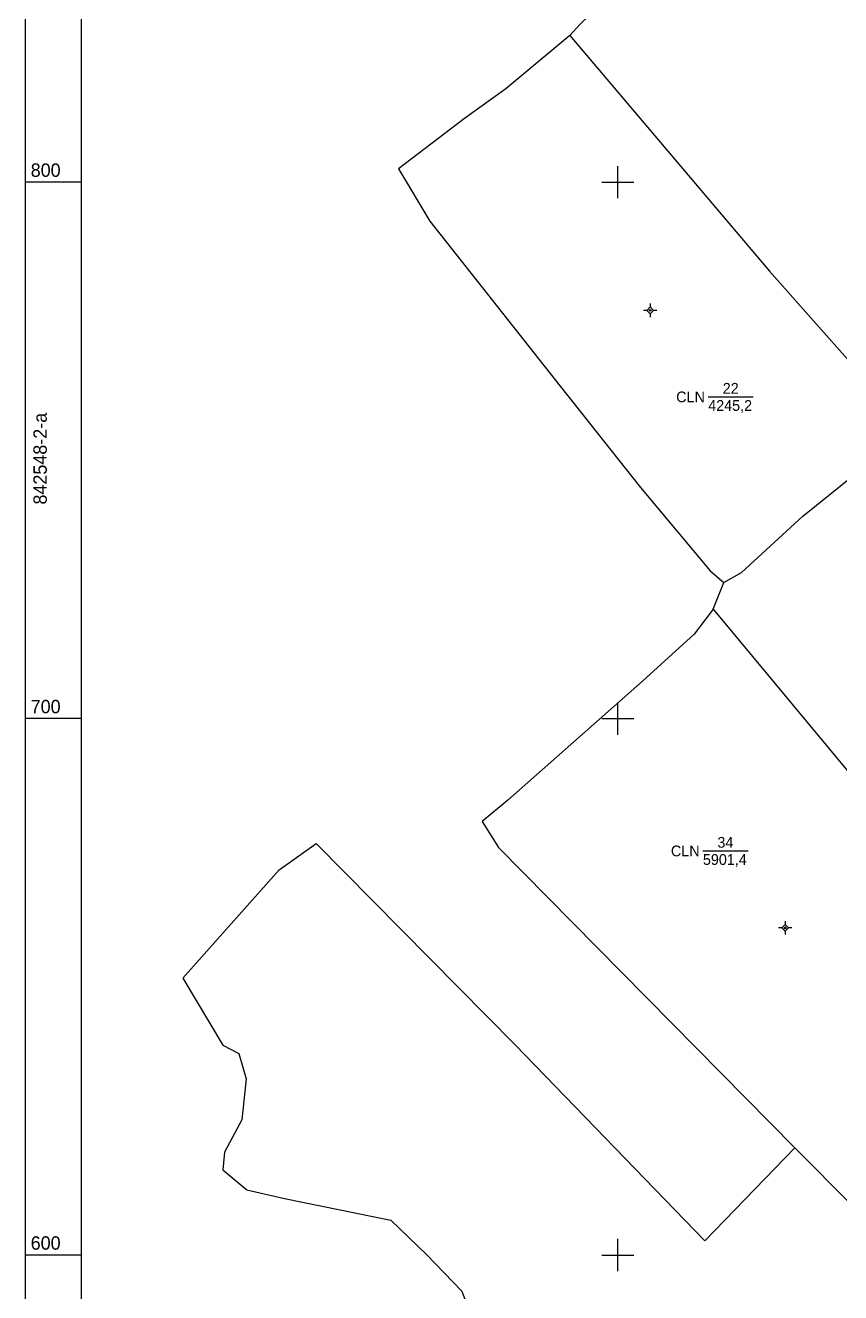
# Model space of a CAD drawing. Extents: x 549390 to 550118, y 1841259 to 1842146.
# Drawn here: x 549389.5 to 549541.5, y 1841593 to 1841829.2 of the extents above; entities that cross this region are included whole.
import ezdxf

# ---------------------------------------------------------------- set-up
doc = ezdxf.new("R2010")
doc.units = 0
for name, color, linetype in [('Level 10', 7, 'Continuous'), ('Level 11', 7, 'Continuous'), ('Level 13', 7, 'Continuous'), ('Level 15', 7, 'Continuous'), ('Level 2', 7, 'Continuous'), ('Level 31', 7, 'Continuous'), ('Level 4', 7, 'Continuous'), ('Level 63', 7, 'Continuous')]:
    doc.layers.add(name, color=color, linetype=linetype)

msp = doc.modelspace()

# ---------------------------------------------------------------- linework, layer by layer
at = {"layer": 'Level 10'}
msp.add_line((549517.79, 1841720.39), (549519.75, 1841725.36), dxfattribs=at)
for points in [[(549491.05, 1841827.37), (549492.97, 1841829.45), (549498.16, 1841834.56), (549526.85, 1841857.19)], [(549491.05, 1841827.37), (549479.08, 1841817.38), (549471.38, 1841811.89), (549459.07, 1841802.48), (549464.95, 1841792.76), (549489.25, 1841762), (549504.25, 1841743.09), (549517.24, 1841727.57), (549519.75, 1841725.36)], [(549491.05, 1841827.37), (549528.27, 1841783.4), (549551.93, 1841756.69), (549553.95, 1841753.42)], [(549519.75, 1841725.36), (549523.06, 1841727.25), (549534.52, 1841737.72), (549553.95, 1841753.42)], [(549517.79, 1841720.39), (549514.23, 1841715.75), (549504.59, 1841706.96), (549479.46, 1841684.81), (549474.69, 1841680.8), (549477.74, 1841675.96), (549533.02, 1841619.97)], [(549517.79, 1841720.39), (549546.77, 1841685.5), (549553.53, 1841677.49), (549558.28, 1841671.3), (549559.95, 1841668.89)], [(549418.84, 1841651.59), (549436.84, 1841671.79), (549443.74, 1841676.75), (549480.83, 1841639.16), (549516.2, 1841602.63), (549533.02, 1841619.97)], [(549533.02, 1841619.97), (549543.82, 1841609.11), (549548.98, 1841602.65)]]:
    msp.add_lwpolyline(points, dxfattribs=at)
at = {"layer": 'Level 11'}
for p, q in [((549505.4, 1841776.11), (549504.77, 1841776.11)), ((549506.02, 1841776.74), (549505.4, 1841776.11)), ((549505.4, 1841776.11), (549506.02, 1841775.49)), ((549506.02, 1841777.36), (549506.02, 1841776.74)), ((549506.65, 1841776.11), (549506.02, 1841776.74)), ((549506.02, 1841775.49), (549506.65, 1841776.11)), ((549506.02, 1841775.49), (549506.02, 1841774.86)), ((549507.27, 1841776.11), (549506.65, 1841776.11)), ((549531.21, 1841662.23), (549531.21, 1841661.61)), ((549530.58, 1841660.98), (549529.96, 1841660.98)), ((549531.21, 1841661.61), (549530.58, 1841660.98)), ((549530.58, 1841660.98), (549531.21, 1841660.36)), ((549531.83, 1841660.98), (549531.21, 1841661.61)), ((549531.21, 1841660.36), (549531.83, 1841660.98)), ((549531.21, 1841660.36), (549531.21, 1841659.73)), ((549532.46, 1841660.98), (549531.83, 1841660.98))]:
    msp.add_line(p, q, dxfattribs=at)
for centre in [(549506.02, 1841776.11), (549531.21, 1841660.98)]:
    msp.add_circle(centre, 0.15, dxfattribs=at)
at = {"layer": 'Level 13'}
for p, q in [((549516.84, 1841759.98), (549525.25, 1841759.98)), ((549515.85, 1841675.34), (549524.27, 1841675.34))]:
    msp.add_line(p, q, dxfattribs=at)
at = {"layer": 'Level 31'}
msp.add_lwpolyline([(549418.84, 1841651.59), (549426.36, 1841639.13), (549429.3, 1841637.55), (549430.66, 1841632.86), (549429.89, 1841625.23), (549426.62, 1841619.16), (549426.34, 1841615.87), (549430.83, 1841612.14), (549437.83, 1841610.52), (549457.66, 1841606.49), (549464.33, 1841600.08), (549470.92, 1841593.26), (549473.23, 1841587.13), (549478.23, 1841582.52), (549479.55, 1841575.46), (549477.19, 1841566.77), (549474.29, 1841559.88), (549473.33, 1841554.11), (549474.55, 1841548.42), (549476.42, 1841545), (549475.53, 1841537.3), (549470.6, 1841529.98), (549468.53, 1841520.3), (549468.99, 1841514.44)], dxfattribs=at)
at = {"layer": 'Level 63'}
for points in [[(549389.5, 1842110.5), (550110.5, 1842110.5), (550110.5, 1841389.5), (549389.5, 1841389.5)], [(549400, 1842100), (550100, 1842100), (550100, 1841400), (549400, 1841400)]]:
    msp.add_lwpolyline(points, close=True, dxfattribs=at)
for points in [[(549500, 1841797), (549500, 1841803)], [(549400, 1841800), (549389.5, 1841800)], [(549497, 1841800), (549503, 1841800)], [(549500, 1841697), (549500, 1841703)], [(549400, 1841700), (549389.5, 1841700)], [(549497, 1841700), (549503, 1841700)], [(549500, 1841597), (549500, 1841603)], [(549400, 1841600), (549389.5, 1841600)], [(549497, 1841600), (549503, 1841600)]]:
    msp.add_lwpolyline(points, dxfattribs=at)

# ---------------------------------------------------------------- texts
at = {"layer": 'Level 13'}
for s, p in [('22', (549519.56, 1841760.58)), ('34', (549518.57, 1841675.94))]:
    msp.add_text(s, height=2, dxfattribs=at).set_placement(p)
at = {"layer": 'Level 15'}
for s, p in [('Trung', (549505.84, 1841776.12)), ('Khối 1', (549505.83, 1841776)), ('Khối 1', (549505.83, 1841775.88)), ('CLN', (549505.88, 1841776.24)), ('22', (549505.96, 1841776.36)), ('Lê Thị Lý', (549530.92, 1841660.99)), ('Khối 1', (549531.01, 1841660.87)), ('Khối 1', (549531.01, 1841660.75)), ('CLN', (549531.06, 1841661.11)), ('34', (549531.13, 1841661.23))]:
    msp.add_text(s, height=0.1, dxfattribs=at).set_placement(p)
at = {"layer": 'Level 2'}
for p in [(549510.88, 1841758.98), (549509.89, 1841674.34)]:
    msp.add_text('CLN', height=2, dxfattribs=at).set_placement(p)
at = {"layer": 'Level 4'}
for s, p in [('4245,2', (549516.85, 1841757.38)), ('5901,4', (549515.86, 1841672.74))]:
    msp.add_text(s, height=2, dxfattribs=at).set_placement(p)
at = {"layer": 'Level 63'}
for s, p in [('800', (549390.5, 1841801)), ('700', (549390.5, 1841701)), ('600', (549390.5, 1841601))]:
    msp.add_text(s, height=2.5, dxfattribs=at).set_placement(p)
msp.add_text('842548-2-a', height=2.5, rotation=90, dxfattribs=at).set_placement((549393.5, 1841739.91))

doc.saveas('drawing.dxf')
